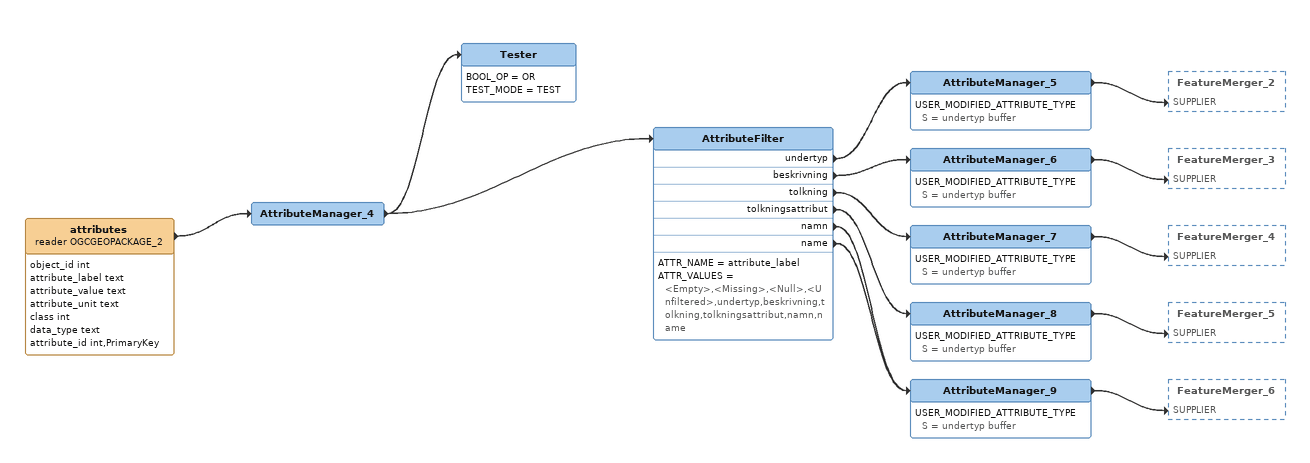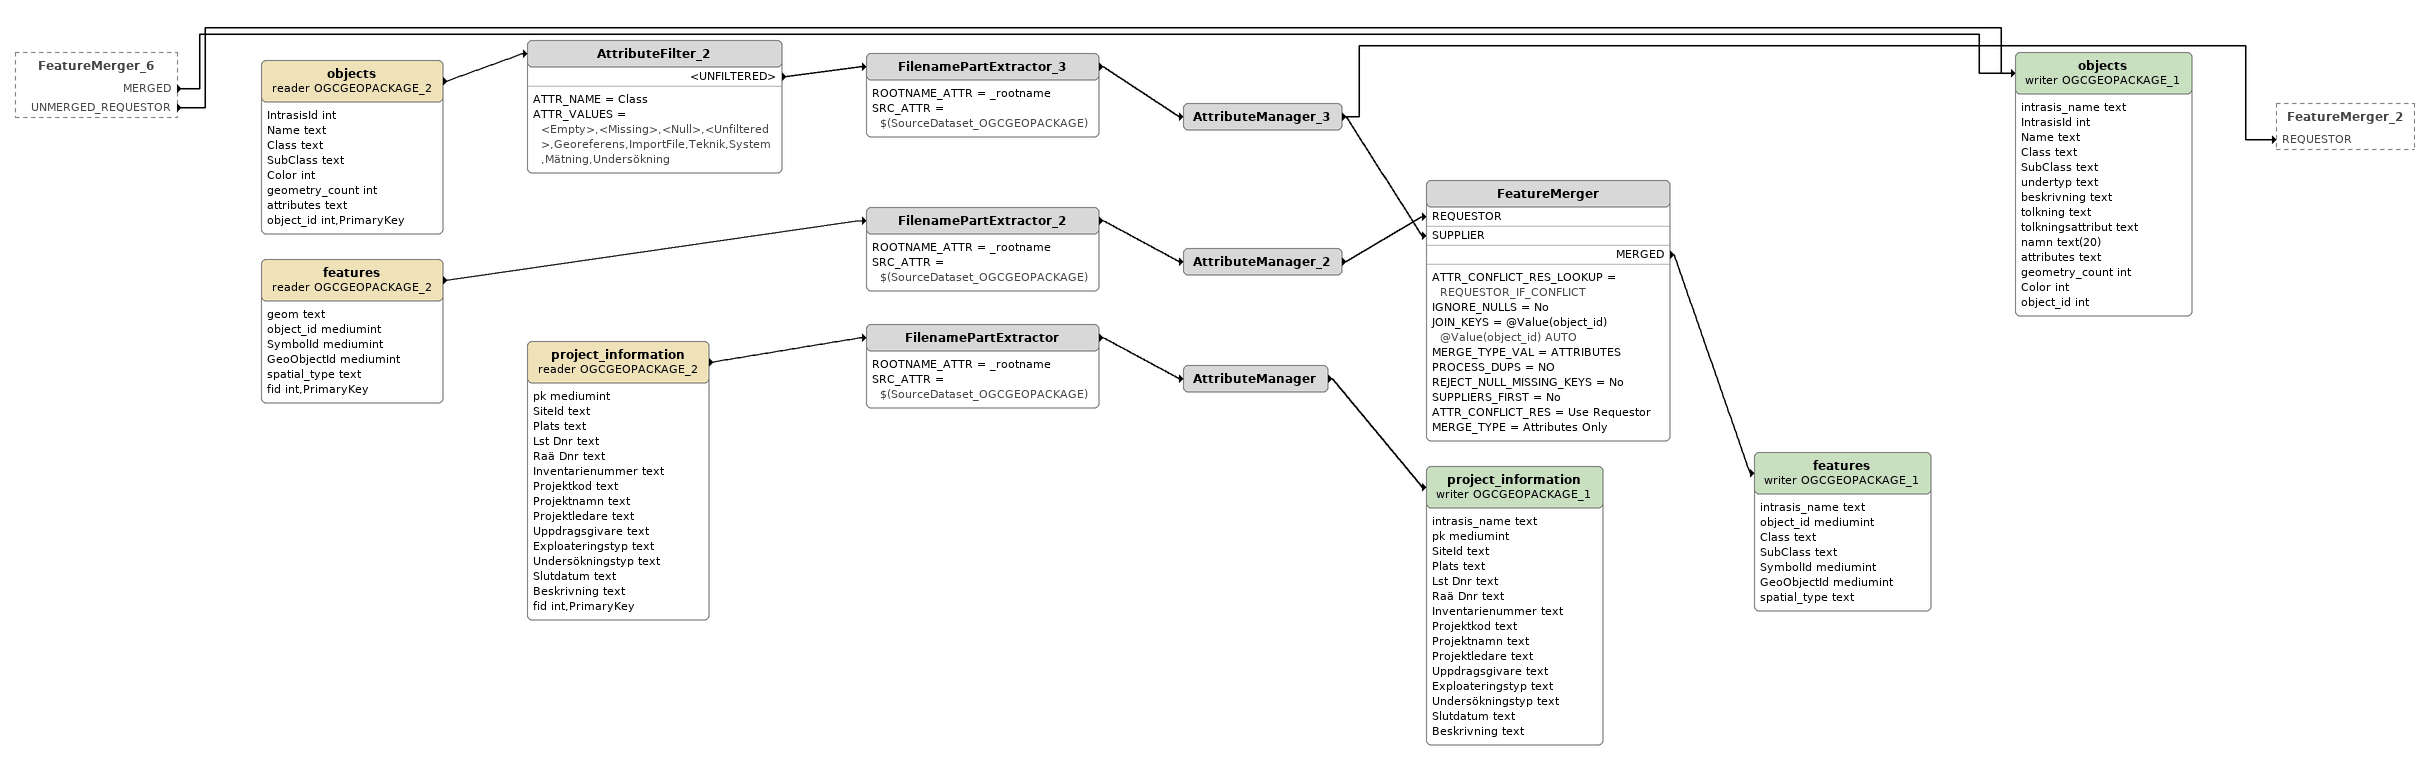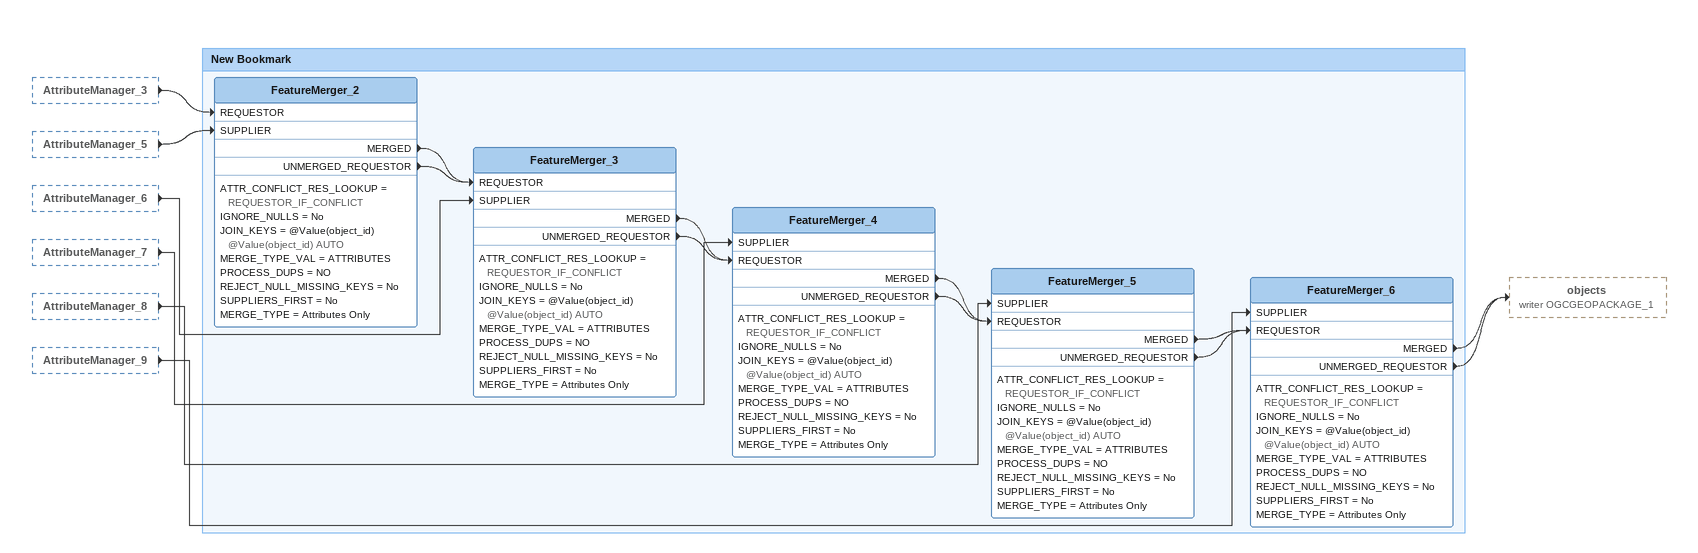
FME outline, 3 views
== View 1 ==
attributes (reader OGCGEOPACKAGE_2)
    attributes: object_id int, attribute_label text, attribute_value text, attribute_unit text, class int, data_type text, attribute_id int,PrimaryKey
    -> AttributeManager_4
AttributeManager_4
    -> Tester
    -> AttributeFilter
Tester
    BOOL_OP = OR
    TEST_MODE = TEST
AttributeFilter
    ATTR_NAME = attribute_label
    ATTR_VALUES = <Empty>,<Missing>,<Null>,<Unfiltered>,undertyp,beskrivning,tolkning,tolkningsattribut,namn,name
    undertyp -> AttributeManager_5
    beskrivning -> AttributeManager_6
    tolkning -> AttributeManager_7
    tolkningsattribut -> AttributeManager_8
    namn -> AttributeManager_9
    name -> AttributeManager_9
AttributeManager_5
    USER_MODIFIED_ATTRIBUTE_TYPES = undertyp buffer
    -> FeatureMerger_2 [SUPPLIER]
AttributeManager_6
    USER_MODIFIED_ATTRIBUTE_TYPES = undertyp buffer
    -> FeatureMerger_3 [SUPPLIER]
AttributeManager_7
    USER_MODIFIED_ATTRIBUTE_TYPES = undertyp buffer
    -> FeatureMerger_4 [SUPPLIER]
AttributeManager_8
    USER_MODIFIED_ATTRIBUTE_TYPES = undertyp buffer
    -> FeatureMerger_5 [SUPPLIER]
AttributeManager_9
    USER_MODIFIED_ATTRIBUTE_TYPES = undertyp buffer
    -> FeatureMerger_6 [SUPPLIER]

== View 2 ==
FeatureMerger_6 [outside]
    MERGED -> objects (writer OGCGEOPACKAGE_1)
    UNMERGED_REQUESTOR -> objects (writer OGCGEOPACKAGE_1)
objects (reader OGCGEOPACKAGE_2)
    attributes: IntrasisId int, Name text, Class text, SubClass text, Color int, geometry_count int, attributes text, object_id int,PrimaryKey
    -> AttributeFilter_2
AttributeFilter_2
    ATTR_NAME = Class
    ATTR_VALUES = <Empty>,<Missing>,<Null>,<Unfiltered>,Georeferens,ImportFile,Teknik,System,Mätning,Undersökning
    <UNFILTERED> -> FilenamePartExtractor_3
FilenamePartExtractor_3
    ROOTNAME_ATTR = _rootname
    SRC_ATTR = $(SourceDataset_OGCGEOPACKAGE)
    -> AttributeManager_3
AttributeManager_3
    -> FeatureMerger [SUPPLIER]
    -> FeatureMerger_2 [REQUESTOR]
objects (writer OGCGEOPACKAGE_1)
    attributes: intrasis_name text, IntrasisId int, Name text, Class text, SubClass text, undertyp text, beskrivning text, tolkning text, tolkningsattribut text, namn text(20), attributes text, geometry_count int, Color int, object_id int
features (reader OGCGEOPACKAGE_2)
    attributes: geom text, object_id mediumint, SymbolId mediumint, GeoObjectId mediumint, spatial_type text, fid int,PrimaryKey
    -> FilenamePartExtractor_2
FilenamePartExtractor_2
    ROOTNAME_ATTR = _rootname
    SRC_ATTR = $(SourceDataset_OGCGEOPACKAGE)
    -> AttributeManager_2
AttributeManager_2
    -> FeatureMerger [REQUESTOR]
FeatureMerger
    ATTR_CONFLICT_RES_LOOKUP = REQUESTOR_IF_CONFLICT
    IGNORE_NULLS = No
    JOIN_KEYS = @Value(object_id) @Value(object_id) AUTO
    MERGE_TYPE_VAL = ATTRIBUTES
    PROCESS_DUPS = NO
    REJECT_NULL_MISSING_KEYS = No
    SUPPLIERS_FIRST = No
    ATTR_CONFLICT_RES = Use Requestor
    MERGE_TYPE = Attributes Only
    MERGED -> features (writer OGCGEOPACKAGE_1)
features (writer OGCGEOPACKAGE_1)
    attributes: intrasis_name text, object_id mediumint, Class text, SubClass text, SymbolId mediumint, GeoObjectId mediumint, spatial_type text
project_information (reader OGCGEOPACKAGE_2)
    attributes: pk mediumint, SiteId text, Plats text, Lst Dnr text, Raä Dnr text, Inventarienummer text, Projektkod text, Projektnamn text, Projektledare text, Uppdragsgivare text, Exploateringstyp text, Undersökningstyp text, Slutdatum text, Beskrivning text, fid int,PrimaryKey
    -> FilenamePartExtractor
FilenamePartExtractor
    ROOTNAME_ATTR = _rootname
    SRC_ATTR = $(SourceDataset_OGCGEOPACKAGE)
    -> AttributeManager
AttributeManager
    -> project_information (writer OGCGEOPACKAGE_1)
project_information (writer OGCGEOPACKAGE_1)
    attributes: intrasis_name text, pk mediumint, SiteId text, Plats text, Lst Dnr text, Raä Dnr text, Inventarienummer text, Projektkod text, Projektnamn text, Projektledare text, Uppdragsgivare text, Exploateringstyp text, Undersökningstyp text, Slutdatum text, Beskrivning text

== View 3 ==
AttributeManager_3 [outside]
    -> FeatureMerger_2 [REQUESTOR]
AttributeManager_5 [outside]
    -> FeatureMerger_2 [SUPPLIER]
AttributeManager_6 [outside]
    -> FeatureMerger_3 [SUPPLIER]
AttributeManager_7 [outside]
    -> FeatureMerger_4 [SUPPLIER]
AttributeManager_8 [outside]
    -> FeatureMerger_5 [SUPPLIER]
AttributeManager_9 [outside]
    -> FeatureMerger_6 [SUPPLIER]

Bookmark: New Bookmark
FeatureMerger_2
    ATTR_CONFLICT_RES_LOOKUP = REQUESTOR_IF_CONFLICT
    IGNORE_NULLS = No
    JOIN_KEYS = @Value(object_id) @Value(object_id) AUTO
    MERGE_TYPE_VAL = ATTRIBUTES
    PROCESS_DUPS = NO
    REJECT_NULL_MISSING_KEYS = No
    SUPPLIERS_FIRST = No
    MERGE_TYPE = Attributes Only
    MERGED -> FeatureMerger_3 [REQUESTOR]
    UNMERGED_REQUESTOR -> FeatureMerger_3 [REQUESTOR]
FeatureMerger_3
    ATTR_CONFLICT_RES_LOOKUP = REQUESTOR_IF_CONFLICT
    IGNORE_NULLS = No
    JOIN_KEYS = @Value(object_id) @Value(object_id) AUTO
    MERGE_TYPE_VAL = ATTRIBUTES
    PROCESS_DUPS = NO
    REJECT_NULL_MISSING_KEYS = No
    SUPPLIERS_FIRST = No
    MERGE_TYPE = Attributes Only
    MERGED -> FeatureMerger_4 [REQUESTOR]
    UNMERGED_REQUESTOR -> FeatureMerger_4 [REQUESTOR]
FeatureMerger_4
    ATTR_CONFLICT_RES_LOOKUP = REQUESTOR_IF_CONFLICT
    IGNORE_NULLS = No
    JOIN_KEYS = @Value(object_id) @Value(object_id) AUTO
    MERGE_TYPE_VAL = ATTRIBUTES
    PROCESS_DUPS = NO
    REJECT_NULL_MISSING_KEYS = No
    SUPPLIERS_FIRST = No
    MERGE_TYPE = Attributes Only
    MERGED -> FeatureMerger_5 [REQUESTOR]
    UNMERGED_REQUESTOR -> FeatureMerger_5 [REQUESTOR]
FeatureMerger_5
    ATTR_CONFLICT_RES_LOOKUP = REQUESTOR_IF_CONFLICT
    IGNORE_NULLS = No
    JOIN_KEYS = @Value(object_id) @Value(object_id) AUTO
    MERGE_TYPE_VAL = ATTRIBUTES
    PROCESS_DUPS = NO
    REJECT_NULL_MISSING_KEYS = No
    SUPPLIERS_FIRST = No
    MERGE_TYPE = Attributes Only
    MERGED -> FeatureMerger_6 [REQUESTOR]
    UNMERGED_REQUESTOR -> FeatureMerger_6 [REQUESTOR]
FeatureMerger_6
    ATTR_CONFLICT_RES_LOOKUP = REQUESTOR_IF_CONFLICT
    IGNORE_NULLS = No
    JOIN_KEYS = @Value(object_id) @Value(object_id) AUTO
    MERGE_TYPE_VAL = ATTRIBUTES
    PROCESS_DUPS = NO
    REJECT_NULL_MISSING_KEYS = No
    SUPPLIERS_FIRST = No
    MERGE_TYPE = Attributes Only
    MERGED -> objects (writer OGCGEOPACKAGE_1)
    UNMERGED_REQUESTOR -> objects (writer OGCGEOPACKAGE_1)
